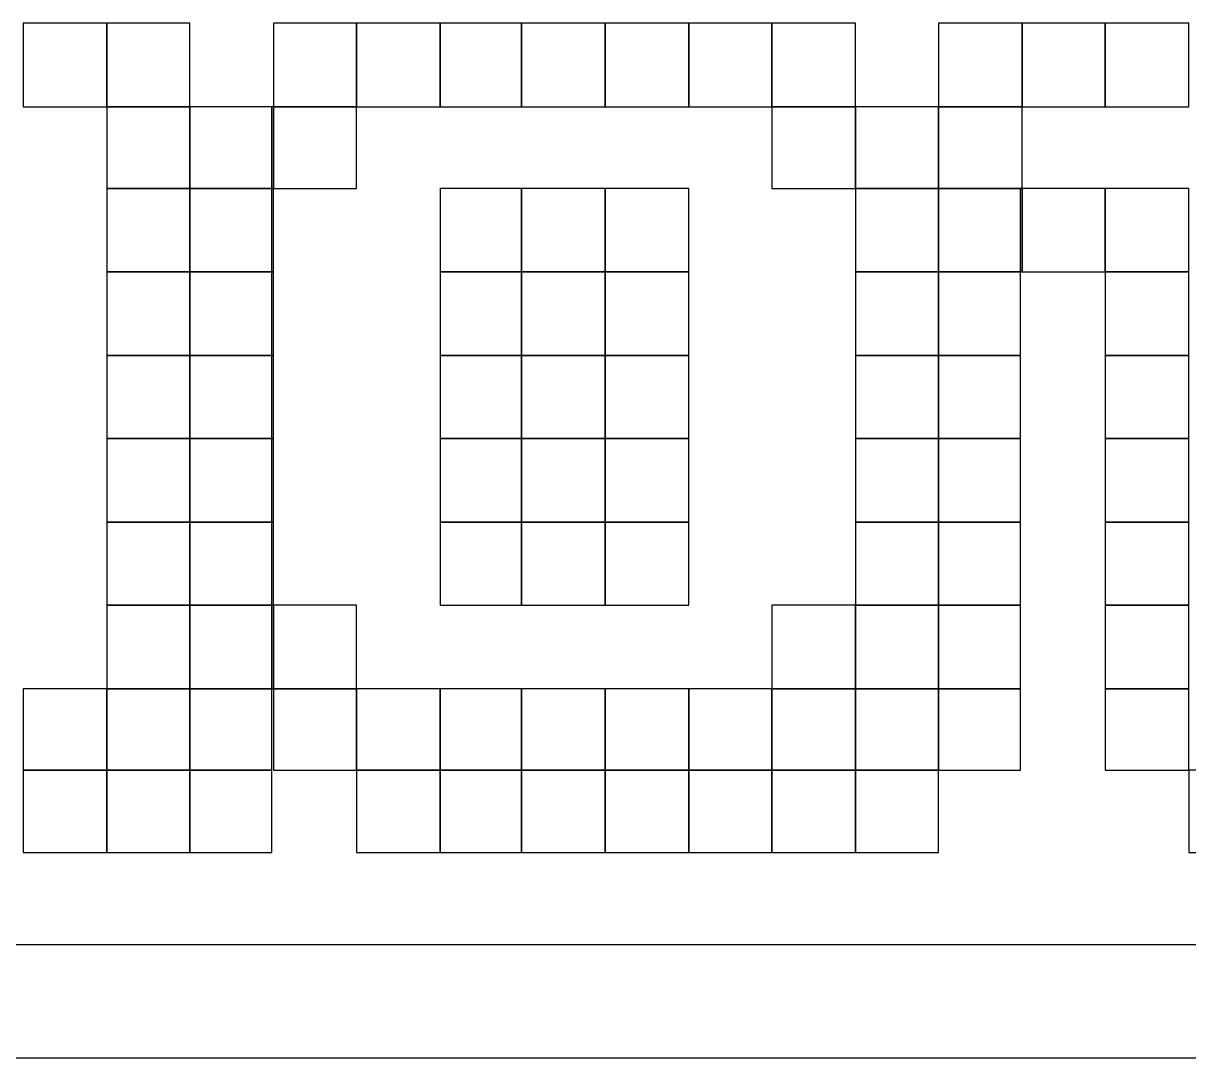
# Model space of a CAD drawing. Header units: millimetres. Extents: x -140 to 141, y -19 to 21.
# Drawn here: x -89.32 to -44.99, y -19.02 to 20.33 of the extents above; entities that cross this region are included whole.
import ezdxf

# ---------------------------------------------------------------- set-up
doc = ezdxf.new("R2010")
doc.units = ezdxf.units.MM
doc.header["$MEASUREMENT"] = 0
doc.layers.add('Layer 1', color=7, linetype='Continuous')

msp = doc.modelspace()

# ---------------------------------------------------------------- linework, layer by layer
at = {"layer": 'Layer 1', "color": 250}
for points in [[(-89.3223, 20.3292), (-89.3223, 20.3292), (-86.1445, 20.3292), (-86.1445, 20.3292), (-86.1445, 20.3292), (-86.1445, 20.3292), (-86.1445, 17.151), (-86.1445, 17.151), (-86.1445, 17.151), (-86.1445, 17.151), (-89.3223, 17.151), (-89.3223, 17.151), (-89.3223, 17.151), (-89.3223, 17.151), (-89.3223, 20.3292), (-89.3223, 20.3292)], [(-86.1441, 20.3292), (-86.1441, 20.3292), (-82.9818, 20.3292), (-82.9818, 20.3292), (-82.9818, 20.3292), (-82.9818, 20.3292), (-82.9818, 17.151), (-82.9818, 17.151), (-82.9818, 17.151), (-82.9818, 17.151), (-86.1441, 17.151), (-86.1441, 17.151), (-86.1441, 17.151), (-86.1441, 17.151), (-86.1441, 20.3292), (-86.1441, 20.3292)], [(-79.804, 20.3292), (-79.804, 20.3292), (-76.6417, 20.3292), (-76.6417, 20.3292), (-76.6417, 20.3292), (-76.6417, 20.3292), (-76.6417, 17.151), (-76.6417, 17.151), (-76.6417, 17.151), (-76.6417, 17.151), (-79.804, 17.151), (-79.804, 17.151), (-79.804, 17.151), (-79.804, 17.151), (-79.804, 20.3292), (-79.804, 20.3292)], [(-76.6417, 20.3292), (-76.6417, 20.3292), (-73.4639, 20.3292), (-73.4639, 20.3292), (-73.4639, 20.3292), (-73.4639, 20.3292), (-73.4639, 17.151), (-73.4639, 17.151), (-73.4639, 17.151), (-73.4639, 17.151), (-76.6417, 17.151), (-76.6417, 17.151), (-76.6417, 17.151), (-76.6417, 17.151), (-76.6417, 20.3292), (-76.6417, 20.3292)], [(-73.4639, 20.3292), (-73.4639, 20.3292), (-70.3647, 20.3292), (-70.3647, 20.3292), (-70.3647, 20.3292), (-70.3647, 20.3292), (-70.3647, 17.151), (-70.3647, 17.151), (-70.3647, 17.151), (-70.3647, 17.151), (-73.4639, 17.151), (-73.4639, 17.151), (-73.4639, 17.151), (-73.4639, 17.151), (-73.4639, 20.3292), (-73.4639, 20.3292)], [(-70.3647, 20.3292), (-70.3647, 20.3292), (-67.1866, 20.3292), (-67.1866, 20.3292), (-67.1866, 20.3292), (-67.1866, 20.3292), (-67.1866, 17.151), (-67.1866, 17.151), (-67.1866, 17.151), (-67.1866, 17.151), (-70.3647, 17.151), (-70.3647, 17.151), (-70.3647, 17.151), (-70.3647, 17.151), (-70.3647, 20.3292), (-70.3647, 20.3292)], [(-67.1866, 20.3292), (-67.1866, 20.3292), (-64.0084, 20.3292), (-64.0084, 20.3292), (-64.0084, 20.3292), (-64.0084, 20.3292), (-64.0084, 17.151), (-64.0084, 17.151), (-64.0084, 17.151), (-64.0084, 17.151), (-67.1866, 17.151), (-67.1866, 17.151), (-67.1866, 17.151), (-67.1866, 17.151), (-67.1866, 20.3292), (-67.1866, 20.3292)], [(-64.0084, 20.3292), (-64.0084, 20.3292), (-60.8461, 20.3292), (-60.8461, 20.3292), (-60.8461, 20.3292), (-60.8461, 20.3292), (-60.8461, 17.151), (-60.8461, 17.151), (-60.8461, 17.151), (-60.8461, 17.151), (-64.0084, 17.151), (-64.0084, 17.151), (-64.0084, 17.151), (-64.0084, 17.151), (-64.0084, 20.3292), (-64.0084, 20.3292)], [(-60.8464, 20.3292), (-60.8464, 20.3292), (-57.6686, 20.3292), (-57.6686, 20.3292), (-57.6686, 20.3292), (-57.6686, 20.3292), (-57.6686, 17.151), (-57.6686, 17.151), (-57.6686, 17.151), (-57.6686, 17.151), (-60.8464, 17.151), (-60.8464, 17.151), (-60.8464, 17.151), (-60.8464, 17.151), (-60.8464, 20.3292), (-60.8464, 20.3292)], [(-54.506, 20.3292), (-54.506, 20.3292), (-51.3278, 20.3292), (-51.3278, 20.3292), (-51.3278, 20.3292), (-51.3278, 20.3292), (-51.3278, 17.151), (-51.3278, 17.151), (-51.3278, 17.151), (-51.3278, 17.151), (-54.506, 17.151), (-54.506, 17.151), (-54.506, 17.151), (-54.506, 17.151), (-54.506, 20.3292), (-54.506, 20.3292)], [(-51.3281, 20.3292), (-51.3281, 20.3292), (-48.1658, 20.3292), (-48.1658, 20.3292), (-48.1658, 20.3292), (-48.1658, 20.3292), (-48.1658, 17.151), (-48.1658, 17.151), (-48.1658, 17.151), (-48.1658, 17.151), (-51.3281, 17.151), (-51.3281, 17.151), (-51.3281, 17.151), (-51.3281, 17.151), (-51.3281, 20.3292), (-51.3281, 20.3292)], [(-48.1658, 20.3292), (-48.1658, 20.3292), (-44.988, 20.3292), (-44.988, 20.3292), (-44.988, 20.3292), (-44.988, 20.3292), (-44.988, 17.151), (-44.988, 17.151), (-44.988, 17.151), (-44.988, 17.151), (-48.1658, 17.151), (-48.1658, 17.151), (-48.1658, 17.151), (-48.1658, 17.151), (-48.1658, 20.3292), (-48.1658, 20.3292)], [(-86.1441, 17.1513), (-86.1441, 17.1513), (-82.9818, 17.1513), (-82.9818, 17.1513), (-82.9818, 17.1513), (-82.9818, 17.1513), (-82.9818, 14.0522), (-82.9818, 14.0522), (-82.9818, 14.0522), (-82.9818, 14.0522), (-86.1441, 14.0522), (-86.1441, 14.0522), (-86.1441, 14.0522), (-86.1441, 14.0522), (-86.1441, 17.1513), (-86.1441, 17.1513)], [(-82.9822, 17.1513), (-82.9822, 17.1513), (-79.8671, 17.1513), (-79.8671, 17.1513), (-79.8671, 17.1513), (-79.8671, 17.1513), (-79.8671, 14.0522), (-79.8671, 14.0522), (-79.8671, 14.0522), (-79.8671, 14.0522), (-82.9822, 14.0522), (-82.9822, 14.0522), (-82.9822, 14.0522), (-82.9822, 14.0522), (-82.9822, 17.1513), (-82.9822, 17.1513)], [(-82.9822, 17.1513), (-82.9822, 17.1513), (-79.804, 17.1513), (-79.804, 17.1513), (-79.804, 17.1513), (-79.804, 17.1513), (-79.804, 14.0522), (-79.804, 14.0522), (-79.804, 14.0522), (-79.804, 14.0522), (-82.9822, 14.0522), (-82.9822, 14.0522), (-82.9822, 14.0522), (-82.9822, 14.0522), (-82.9822, 17.1513), (-82.9822, 17.1513)], [(-79.804, 17.1513), (-79.804, 17.1513), (-76.6417, 17.1513), (-76.6417, 17.1513), (-76.6417, 17.1513), (-76.6417, 17.1513), (-76.6417, 14.0522), (-76.6417, 14.0522), (-76.6417, 14.0522), (-76.6417, 14.0522), (-79.804, 14.0522), (-79.804, 14.0522), (-79.804, 14.0522), (-79.804, 14.0522), (-79.804, 17.1513), (-79.804, 17.1513)], [(-60.8464, 17.1513), (-60.8464, 17.1513), (-57.6686, 17.1513), (-57.6686, 17.1513), (-57.6686, 17.1513), (-57.6686, 17.1513), (-57.6686, 14.0522), (-57.6686, 14.0522), (-57.6686, 14.0522), (-57.6686, 14.0522), (-60.8464, 14.0522), (-60.8464, 14.0522), (-60.8464, 14.0522), (-60.8464, 14.0522), (-60.8464, 17.1513), (-60.8464, 17.1513)], [(-57.6683, 17.1513), (-57.6683, 17.1513), (-54.506, 17.1513), (-54.506, 17.1513), (-54.506, 17.1513), (-54.506, 17.1513), (-54.506, 14.0522), (-54.506, 14.0522), (-54.506, 14.0522), (-54.506, 14.0522), (-57.6683, 14.0522), (-57.6683, 14.0522), (-57.6683, 14.0522), (-57.6683, 14.0522), (-57.6683, 17.1513), (-57.6683, 17.1513)], [(-54.506, 17.1513), (-54.506, 17.1513), (-51.3278, 17.1513), (-51.3278, 17.1513), (-51.3278, 17.1513), (-51.3278, 17.1513), (-51.3278, 14.0522), (-51.3278, 14.0522), (-51.3278, 14.0522), (-51.3278, 14.0522), (-54.506, 14.0522), (-54.506, 14.0522), (-54.506, 14.0522), (-54.506, 14.0522), (-54.506, 17.1513), (-54.506, 17.1513)], [(-86.1441, 14.0522), (-86.1441, 14.0522), (-82.9818, 14.0522), (-82.9818, 14.0522), (-82.9818, 14.0522), (-82.9818, 14.0522), (-82.9818, 10.874), (-82.9818, 10.874), (-82.9818, 10.874), (-82.9818, 10.874), (-86.1441, 10.874), (-86.1441, 10.874), (-86.1441, 10.874), (-86.1441, 10.874), (-86.1441, 14.0522), (-86.1441, 14.0522)], [(-82.9822, 14.0522), (-82.9822, 14.0522), (-79.8671, 14.0522), (-79.8671, 14.0522), (-79.8671, 14.0522), (-79.8671, 14.0522), (-79.8671, 10.874), (-79.8671, 10.874), (-79.8671, 10.874), (-79.8671, 10.874), (-82.9822, 10.874), (-82.9822, 10.874), (-82.9822, 10.874), (-82.9822, 10.874), (-82.9822, 14.0522), (-82.9822, 14.0522)], [(-82.9822, 14.0522), (-82.9822, 14.0522), (-79.804, 14.0522), (-79.804, 14.0522), (-79.804, 14.0522), (-79.804, 14.0522), (-79.804, 10.874), (-79.804, 10.874), (-79.804, 10.874), (-79.804, 10.874), (-82.9822, 10.874), (-82.9822, 10.874), (-82.9822, 10.874), (-82.9822, 10.874), (-82.9822, 14.0522), (-82.9822, 14.0522)], [(-73.4639, 14.0522), (-73.4639, 14.0522), (-70.3647, 14.0522), (-70.3647, 14.0522), (-70.3647, 14.0522), (-70.3647, 14.0522), (-70.3647, 10.874), (-70.3647, 10.874), (-70.3647, 10.874), (-70.3647, 10.874), (-73.4639, 10.874), (-73.4639, 10.874), (-73.4639, 10.874), (-73.4639, 10.874), (-73.4639, 14.0522), (-73.4639, 14.0522)], [(-70.3647, 14.0522), (-70.3647, 14.0522), (-67.1866, 14.0522), (-67.1866, 14.0522), (-67.1866, 14.0522), (-67.1866, 14.0522), (-67.1866, 10.874), (-67.1866, 10.874), (-67.1866, 10.874), (-67.1866, 10.874), (-70.3647, 10.874), (-70.3647, 10.874), (-70.3647, 10.874), (-70.3647, 10.874), (-70.3647, 14.0522), (-70.3647, 14.0522)], [(-67.1866, 14.0522), (-67.1866, 14.0522), (-64.0084, 14.0522), (-64.0084, 14.0522), (-64.0084, 14.0522), (-64.0084, 14.0522), (-64.0084, 10.874), (-64.0084, 10.874), (-64.0084, 10.874), (-64.0084, 10.874), (-67.1866, 10.874), (-67.1866, 10.874), (-67.1866, 10.874), (-67.1866, 10.874), (-67.1866, 14.0522), (-67.1866, 14.0522)], [(-57.6683, 14.0522), (-57.6683, 14.0522), (-54.506, 14.0522), (-54.506, 14.0522), (-54.506, 14.0522), (-54.506, 14.0522), (-54.506, 10.874), (-54.506, 10.874), (-54.506, 10.874), (-54.506, 10.874), (-57.6683, 10.874), (-57.6683, 10.874), (-57.6683, 10.874), (-57.6683, 10.874), (-57.6683, 14.0522), (-57.6683, 14.0522)], [(-54.506, 14.0522), (-54.506, 14.0522), (-51.3909, 14.0522), (-51.3909, 14.0522), (-51.3909, 14.0522), (-51.3909, 14.0522), (-51.3909, 10.874), (-51.3909, 10.874), (-51.3909, 10.874), (-51.3909, 10.874), (-54.506, 10.874), (-54.506, 10.874), (-54.506, 10.874), (-54.506, 10.874), (-54.506, 14.0522), (-54.506, 14.0522)], [(-54.506, 14.0522), (-54.506, 14.0522), (-51.3278, 14.0522), (-51.3278, 14.0522), (-51.3278, 14.0522), (-51.3278, 14.0522), (-51.3278, 10.874), (-51.3278, 10.874), (-51.3278, 10.874), (-51.3278, 10.874), (-54.506, 10.874), (-54.506, 10.874), (-54.506, 10.874), (-54.506, 10.874), (-54.506, 14.0522), (-54.506, 14.0522)], [(-51.3281, 14.0522), (-51.3281, 14.0522), (-48.1658, 14.0522), (-48.1658, 14.0522), (-48.1658, 14.0522), (-48.1658, 14.0522), (-48.1658, 10.874), (-48.1658, 10.874), (-48.1658, 10.874), (-48.1658, 10.874), (-51.3281, 10.874), (-51.3281, 10.874), (-51.3281, 10.874), (-51.3281, 10.874), (-51.3281, 14.0522), (-51.3281, 14.0522)], [(-48.1658, 14.0522), (-48.1658, 14.0522), (-44.988, 14.0522), (-44.988, 14.0522), (-44.988, 14.0522), (-44.988, 14.0522), (-44.988, 10.874), (-44.988, 10.874), (-44.988, 10.874), (-44.988, 10.874), (-48.1658, 10.874), (-48.1658, 10.874), (-48.1658, 10.874), (-48.1658, 10.874), (-48.1658, 14.0522), (-48.1658, 14.0522)], [(-86.1441, 10.874), (-86.1441, 10.874), (-82.9818, 10.874), (-82.9818, 10.874), (-82.9818, 10.874), (-82.9818, 10.874), (-82.9818, 7.6962), (-82.9818, 7.6962), (-82.9818, 7.6962), (-82.9818, 7.6962), (-86.1441, 7.6962), (-86.1441, 7.6962), (-86.1441, 7.6962), (-86.1441, 7.6962), (-86.1441, 10.874), (-86.1441, 10.874)], [(-82.9822, 10.874), (-82.9822, 10.874), (-79.8671, 10.874), (-79.8671, 10.874), (-79.8671, 10.874), (-79.8671, 10.874), (-79.8671, 7.6962), (-79.8671, 7.6962), (-79.8671, 7.6962), (-79.8671, 7.6962), (-82.9822, 7.6962), (-82.9822, 7.6962), (-82.9822, 7.6962), (-82.9822, 7.6962), (-82.9822, 10.874), (-82.9822, 10.874)], [(-82.9822, 10.874), (-82.9822, 10.874), (-79.804, 10.874), (-79.804, 10.874), (-79.804, 10.874), (-79.804, 10.874), (-79.804, 7.6962), (-79.804, 7.6962), (-79.804, 7.6962), (-79.804, 7.6962), (-82.9822, 7.6962), (-82.9822, 7.6962), (-82.9822, 7.6962), (-82.9822, 7.6962), (-82.9822, 10.874), (-82.9822, 10.874)], [(-73.4639, 10.874), (-73.4639, 10.874), (-70.3647, 10.874), (-70.3647, 10.874), (-70.3647, 10.874), (-70.3647, 10.874), (-70.3647, 7.6962), (-70.3647, 7.6962), (-70.3647, 7.6962), (-70.3647, 7.6962), (-73.4639, 7.6962), (-73.4639, 7.6962), (-73.4639, 7.6962), (-73.4639, 7.6962), (-73.4639, 10.874), (-73.4639, 10.874)], [(-70.3647, 10.874), (-70.3647, 10.874), (-67.1866, 10.874), (-67.1866, 10.874), (-67.1866, 10.874), (-67.1866, 10.874), (-67.1866, 7.6962), (-67.1866, 7.6962), (-67.1866, 7.6962), (-67.1866, 7.6962), (-70.3647, 7.6962), (-70.3647, 7.6962), (-70.3647, 7.6962), (-70.3647, 7.6962), (-70.3647, 10.874), (-70.3647, 10.874)], [(-67.1866, 10.874), (-67.1866, 10.874), (-64.0084, 10.874), (-64.0084, 10.874), (-64.0084, 10.874), (-64.0084, 10.874), (-64.0084, 7.6962), (-64.0084, 7.6962), (-64.0084, 7.6962), (-64.0084, 7.6962), (-67.1866, 7.6962), (-67.1866, 7.6962), (-67.1866, 7.6962), (-67.1866, 7.6962), (-67.1866, 10.874), (-67.1866, 10.874)], [(-57.6683, 10.874), (-57.6683, 10.874), (-54.506, 10.874), (-54.506, 10.874), (-54.506, 10.874), (-54.506, 10.874), (-54.506, 7.6962), (-54.506, 7.6962), (-54.506, 7.6962), (-54.506, 7.6962), (-57.6683, 7.6962), (-57.6683, 7.6962), (-57.6683, 7.6962), (-57.6683, 7.6962), (-57.6683, 10.874), (-57.6683, 10.874)], [(-54.506, 10.874), (-54.506, 10.874), (-51.3909, 10.874), (-51.3909, 10.874), (-51.3909, 10.874), (-51.3909, 10.874), (-51.3909, 7.6962), (-51.3909, 7.6962), (-51.3909, 7.6962), (-51.3909, 7.6962), (-54.506, 7.6962), (-54.506, 7.6962), (-54.506, 7.6962), (-54.506, 7.6962), (-54.506, 10.874), (-54.506, 10.874)], [(-48.1658, 10.874), (-48.1658, 10.874), (-44.988, 10.874), (-44.988, 10.874), (-44.988, 10.874), (-44.988, 10.874), (-44.988, 7.6962), (-44.988, 7.6962), (-44.988, 7.6962), (-44.988, 7.6962), (-48.1658, 7.6962), (-48.1658, 7.6962), (-48.1658, 7.6962), (-48.1658, 7.6962), (-48.1658, 10.874), (-48.1658, 10.874)], [(-86.1441, 7.6962), (-86.1441, 7.6962), (-82.9818, 7.6962), (-82.9818, 7.6962), (-82.9818, 7.6962), (-82.9818, 7.6962), (-82.9818, 4.5339), (-82.9818, 4.5339), (-82.9818, 4.5339), (-82.9818, 4.5339), (-86.1441, 4.5339), (-86.1441, 4.5339), (-86.1441, 4.5339), (-86.1441, 4.5339), (-86.1441, 7.6962), (-86.1441, 7.6962)], [(-82.9822, 7.6962), (-82.9822, 7.6962), (-79.8671, 7.6962), (-79.8671, 7.6962), (-79.8671, 7.6962), (-79.8671, 7.6962), (-79.8671, 4.5339), (-79.8671, 4.5339), (-79.8671, 4.5339), (-79.8671, 4.5339), (-82.9822, 4.5339), (-82.9822, 4.5339), (-82.9822, 4.5339), (-82.9822, 4.5339), (-82.9822, 7.6962), (-82.9822, 7.6962)], [(-82.9822, 7.6962), (-82.9822, 7.6962), (-79.804, 7.6962), (-79.804, 7.6962), (-79.804, 7.6962), (-79.804, 7.6962), (-79.804, 4.5339), (-79.804, 4.5339), (-79.804, 4.5339), (-79.804, 4.5339), (-82.9822, 4.5339), (-82.9822, 4.5339), (-82.9822, 4.5339), (-82.9822, 4.5339), (-82.9822, 7.6962), (-82.9822, 7.6962)], [(-73.4639, 7.6962), (-73.4639, 7.6962), (-70.3647, 7.6962), (-70.3647, 7.6962), (-70.3647, 7.6962), (-70.3647, 7.6962), (-70.3647, 4.5339), (-70.3647, 4.5339), (-70.3647, 4.5339), (-70.3647, 4.5339), (-73.4639, 4.5339), (-73.4639, 4.5339), (-73.4639, 4.5339), (-73.4639, 4.5339), (-73.4639, 7.6962), (-73.4639, 7.6962)], [(-70.3647, 7.6962), (-70.3647, 7.6962), (-67.1866, 7.6962), (-67.1866, 7.6962), (-67.1866, 7.6962), (-67.1866, 7.6962), (-67.1866, 4.5339), (-67.1866, 4.5339), (-67.1866, 4.5339), (-67.1866, 4.5339), (-70.3647, 4.5339), (-70.3647, 4.5339), (-70.3647, 4.5339), (-70.3647, 4.5339), (-70.3647, 7.6962), (-70.3647, 7.6962)], [(-67.1866, 7.6962), (-67.1866, 7.6962), (-64.0084, 7.6962), (-64.0084, 7.6962), (-64.0084, 7.6962), (-64.0084, 7.6962), (-64.0084, 4.5339), (-64.0084, 4.5339), (-64.0084, 4.5339), (-64.0084, 4.5339), (-67.1866, 4.5339), (-67.1866, 4.5339), (-67.1866, 4.5339), (-67.1866, 4.5339), (-67.1866, 7.6962), (-67.1866, 7.6962)], [(-57.6683, 7.6962), (-57.6683, 7.6962), (-54.506, 7.6962), (-54.506, 7.6962), (-54.506, 7.6962), (-54.506, 7.6962), (-54.506, 4.5339), (-54.506, 4.5339), (-54.506, 4.5339), (-54.506, 4.5339), (-57.6683, 4.5339), (-57.6683, 4.5339), (-57.6683, 4.5339), (-57.6683, 4.5339), (-57.6683, 7.6962), (-57.6683, 7.6962)], [(-54.506, 7.6962), (-54.506, 7.6962), (-51.3909, 7.6962), (-51.3909, 7.6962), (-51.3909, 7.6962), (-51.3909, 7.6962), (-51.3909, 4.5339), (-51.3909, 4.5339), (-51.3909, 4.5339), (-51.3909, 4.5339), (-54.506, 4.5339), (-54.506, 4.5339), (-54.506, 4.5339), (-54.506, 4.5339), (-54.506, 7.6962), (-54.506, 7.6962)], [(-48.1658, 7.6962), (-48.1658, 7.6962), (-44.988, 7.6962), (-44.988, 7.6962), (-44.988, 7.6962), (-44.988, 7.6962), (-44.988, 4.5339), (-44.988, 4.5339), (-44.988, 4.5339), (-44.988, 4.5339), (-48.1658, 4.5339), (-48.1658, 4.5339), (-48.1658, 4.5339), (-48.1658, 4.5339), (-48.1658, 7.6962), (-48.1658, 7.6962)], [(-86.1441, 4.5339), (-86.1441, 4.5339), (-82.9818, 4.5339), (-82.9818, 4.5339), (-82.9818, 4.5339), (-82.9818, 4.5339), (-82.9818, 1.3557), (-82.9818, 1.3557), (-82.9818, 1.3557), (-82.9818, 1.3557), (-86.1441, 1.3557), (-86.1441, 1.3557), (-86.1441, 1.3557), (-86.1441, 1.3557), (-86.1441, 4.5339), (-86.1441, 4.5339)], [(-82.9822, 4.5339), (-82.9822, 4.5339), (-79.8671, 4.5339), (-79.8671, 4.5339), (-79.8671, 4.5339), (-79.8671, 4.5339), (-79.8671, 1.3557), (-79.8671, 1.3557), (-79.8671, 1.3557), (-79.8671, 1.3557), (-82.9822, 1.3557), (-82.9822, 1.3557), (-82.9822, 1.3557), (-82.9822, 1.3557), (-82.9822, 4.5339), (-82.9822, 4.5339)], [(-82.9822, 4.5339), (-82.9822, 4.5339), (-79.804, 4.5339), (-79.804, 4.5339), (-79.804, 4.5339), (-79.804, 4.5339), (-79.804, 1.3557), (-79.804, 1.3557), (-79.804, 1.3557), (-79.804, 1.3557), (-82.9822, 1.3557), (-82.9822, 1.3557), (-82.9822, 1.3557), (-82.9822, 1.3557), (-82.9822, 4.5339), (-82.9822, 4.5339)], [(-73.4639, 4.5339), (-73.4639, 4.5339), (-70.3647, 4.5339), (-70.3647, 4.5339), (-70.3647, 4.5339), (-70.3647, 4.5339), (-70.3647, 1.3557), (-70.3647, 1.3557), (-70.3647, 1.3557), (-70.3647, 1.3557), (-73.4639, 1.3557), (-73.4639, 1.3557), (-73.4639, 1.3557), (-73.4639, 1.3557), (-73.4639, 4.5339), (-73.4639, 4.5339)], [(-70.3647, 4.5339), (-70.3647, 4.5339), (-67.1866, 4.5339), (-67.1866, 4.5339), (-67.1866, 4.5339), (-67.1866, 4.5339), (-67.1866, 1.3557), (-67.1866, 1.3557), (-67.1866, 1.3557), (-67.1866, 1.3557), (-70.3647, 1.3557), (-70.3647, 1.3557), (-70.3647, 1.3557), (-70.3647, 1.3557), (-70.3647, 4.5339), (-70.3647, 4.5339)], [(-67.1866, 4.5339), (-67.1866, 4.5339), (-64.0084, 4.5339), (-64.0084, 4.5339), (-64.0084, 4.5339), (-64.0084, 4.5339), (-64.0084, 1.3557), (-64.0084, 1.3557), (-64.0084, 1.3557), (-64.0084, 1.3557), (-67.1866, 1.3557), (-67.1866, 1.3557), (-67.1866, 1.3557), (-67.1866, 1.3557), (-67.1866, 4.5339), (-67.1866, 4.5339)], [(-57.6683, 4.5339), (-57.6683, 4.5339), (-54.506, 4.5339), (-54.506, 4.5339), (-54.506, 4.5339), (-54.506, 4.5339), (-54.506, 1.3557), (-54.506, 1.3557), (-54.506, 1.3557), (-54.506, 1.3557), (-57.6683, 1.3557), (-57.6683, 1.3557), (-57.6683, 1.3557), (-57.6683, 1.3557), (-57.6683, 4.5339), (-57.6683, 4.5339)], [(-54.506, 4.5339), (-54.506, 4.5339), (-51.3909, 4.5339), (-51.3909, 4.5339), (-51.3909, 4.5339), (-51.3909, 4.5339), (-51.3909, 1.3557), (-51.3909, 1.3557), (-51.3909, 1.3557), (-51.3909, 1.3557), (-54.506, 1.3557), (-54.506, 1.3557), (-54.506, 1.3557), (-54.506, 1.3557), (-54.506, 4.5339), (-54.506, 4.5339)], [(-48.1658, 4.5339), (-48.1658, 4.5339), (-44.988, 4.5339), (-44.988, 4.5339), (-44.988, 4.5339), (-44.988, 4.5339), (-44.988, 1.3557), (-44.988, 1.3557), (-44.988, 1.3557), (-44.988, 1.3557), (-48.1658, 1.3557), (-48.1658, 1.3557), (-48.1658, 1.3557), (-48.1658, 1.3557), (-48.1658, 4.5339), (-48.1658, 4.5339)], [(-86.1441, 1.3557), (-86.1441, 1.3557), (-82.9818, 1.3557), (-82.9818, 1.3557), (-82.9818, 1.3557), (-82.9818, 1.3557), (-82.9818, -1.8066), (-82.9818, -1.8066), (-82.9818, -1.8066), (-82.9818, -1.8066), (-86.1441, -1.8066), (-86.1441, -1.8066), (-86.1441, -1.8066), (-86.1441, -1.8066), (-86.1441, 1.3557), (-86.1441, 1.3557)], [(-82.9822, 1.3557), (-82.9822, 1.3557), (-79.8671, 1.3557), (-79.8671, 1.3557), (-79.8671, 1.3557), (-79.8671, 1.3557), (-79.8671, -1.8066), (-79.8671, -1.8066), (-79.8671, -1.8066), (-79.8671, -1.8066), (-82.9822, -1.8066), (-82.9822, -1.8066), (-82.9822, -1.8066), (-82.9822, -1.8066), (-82.9822, 1.3557), (-82.9822, 1.3557)], [(-82.9822, 1.3557), (-82.9822, 1.3557), (-79.804, 1.3557), (-79.804, 1.3557), (-79.804, 1.3557), (-79.804, 1.3557), (-79.804, -1.8066), (-79.804, -1.8066), (-79.804, -1.8066), (-79.804, -1.8066), (-82.9822, -1.8066), (-82.9822, -1.8066), (-82.9822, -1.8066), (-82.9822, -1.8066), (-82.9822, 1.3557), (-82.9822, 1.3557)], [(-73.4639, 1.3557), (-73.4639, 1.3557), (-70.3647, 1.3557), (-70.3647, 1.3557), (-70.3647, 1.3557), (-70.3647, 1.3557), (-70.3647, -1.8066), (-70.3647, -1.8066), (-70.3647, -1.8066), (-70.3647, -1.8066), (-73.4639, -1.8066), (-73.4639, -1.8066), (-73.4639, -1.8066), (-73.4639, -1.8066), (-73.4639, 1.3557), (-73.4639, 1.3557)], [(-70.3647, 1.3557), (-70.3647, 1.3557), (-67.1866, 1.3557), (-67.1866, 1.3557), (-67.1866, 1.3557), (-67.1866, 1.3557), (-67.1866, -1.8066), (-67.1866, -1.8066), (-67.1866, -1.8066), (-67.1866, -1.8066), (-70.3647, -1.8066), (-70.3647, -1.8066), (-70.3647, -1.8066), (-70.3647, -1.8066), (-70.3647, 1.3557), (-70.3647, 1.3557)], [(-67.1866, 1.3557), (-67.1866, 1.3557), (-64.0084, 1.3557), (-64.0084, 1.3557), (-64.0084, 1.3557), (-64.0084, 1.3557), (-64.0084, -1.8066), (-64.0084, -1.8066), (-64.0084, -1.8066), (-64.0084, -1.8066), (-67.1866, -1.8066), (-67.1866, -1.8066), (-67.1866, -1.8066), (-67.1866, -1.8066), (-67.1866, 1.3557), (-67.1866, 1.3557)], [(-57.6683, 1.3557), (-57.6683, 1.3557), (-54.506, 1.3557), (-54.506, 1.3557), (-54.506, 1.3557), (-54.506, 1.3557), (-54.506, -1.8066), (-54.506, -1.8066), (-54.506, -1.8066), (-54.506, -1.8066), (-57.6683, -1.8066), (-57.6683, -1.8066), (-57.6683, -1.8066), (-57.6683, -1.8066), (-57.6683, 1.3557), (-57.6683, 1.3557)], [(-54.506, 1.3557), (-54.506, 1.3557), (-51.3909, 1.3557), (-51.3909, 1.3557), (-51.3909, 1.3557), (-51.3909, 1.3557), (-51.3909, -1.8066), (-51.3909, -1.8066), (-51.3909, -1.8066), (-51.3909, -1.8066), (-54.506, -1.8066), (-54.506, -1.8066), (-54.506, -1.8066), (-54.506, -1.8066), (-54.506, 1.3557), (-54.506, 1.3557)], [(-48.1658, 1.3557), (-48.1658, 1.3557), (-44.988, 1.3557), (-44.988, 1.3557), (-44.988, 1.3557), (-44.988, 1.3557), (-44.988, -1.8066), (-44.988, -1.8066), (-44.988, -1.8066), (-44.988, -1.8066), (-48.1658, -1.8066), (-48.1658, -1.8066), (-48.1658, -1.8066), (-48.1658, -1.8066), (-48.1658, 1.3557), (-48.1658, 1.3557)], [(-86.1441, -1.8066), (-86.1441, -1.8066), (-82.9818, -1.8066), (-82.9818, -1.8066), (-82.9818, -1.8066), (-82.9818, -1.8066), (-82.9818, -4.9848), (-82.9818, -4.9848), (-82.9818, -4.9848), (-82.9818, -4.9848), (-86.1441, -4.9848), (-86.1441, -4.9848), (-86.1441, -4.9848), (-86.1441, -4.9848), (-86.1441, -1.8066), (-86.1441, -1.8066)], [(-82.9822, -1.8066), (-82.9822, -1.8066), (-79.8671, -1.8066), (-79.8671, -1.8066), (-79.8671, -1.8066), (-79.8671, -1.8066), (-79.8671, -4.9848), (-79.8671, -4.9848), (-79.8671, -4.9848), (-79.8671, -4.9848), (-82.9822, -4.9848), (-82.9822, -4.9848), (-82.9822, -4.9848), (-82.9822, -4.9848), (-82.9822, -1.8066), (-82.9822, -1.8066)], [(-82.9822, -1.8066), (-82.9822, -1.8066), (-79.804, -1.8066), (-79.804, -1.8066), (-79.804, -1.8066), (-79.804, -1.8066), (-79.804, -4.9848), (-79.804, -4.9848), (-79.804, -4.9848), (-79.804, -4.9848), (-82.9822, -4.9848), (-82.9822, -4.9848), (-82.9822, -4.9848), (-82.9822, -4.9848), (-82.9822, -1.8066), (-82.9822, -1.8066)], [(-79.804, -1.8066), (-79.804, -1.8066), (-76.6417, -1.8066), (-76.6417, -1.8066), (-76.6417, -1.8066), (-76.6417, -1.8066), (-76.6417, -4.9848), (-76.6417, -4.9848), (-76.6417, -4.9848), (-76.6417, -4.9848), (-79.804, -4.9848), (-79.804, -4.9848), (-79.804, -4.9848), (-79.804, -4.9848), (-79.804, -1.8066), (-79.804, -1.8066)], [(-60.8464, -1.8066), (-60.8464, -1.8066), (-57.6686, -1.8066), (-57.6686, -1.8066), (-57.6686, -1.8066), (-57.6686, -1.8066), (-57.6686, -4.9848), (-57.6686, -4.9848), (-57.6686, -4.9848), (-57.6686, -4.9848), (-60.8464, -4.9848), (-60.8464, -4.9848), (-60.8464, -4.9848), (-60.8464, -4.9848), (-60.8464, -1.8066), (-60.8464, -1.8066)], [(-57.6683, -1.8066), (-57.6683, -1.8066), (-54.506, -1.8066), (-54.506, -1.8066), (-54.506, -1.8066), (-54.506, -1.8066), (-54.506, -4.9848), (-54.506, -4.9848), (-54.506, -4.9848), (-54.506, -4.9848), (-57.6683, -4.9848), (-57.6683, -4.9848), (-57.6683, -4.9848), (-57.6683, -4.9848), (-57.6683, -1.8066), (-57.6683, -1.8066)], [(-54.506, -1.8066), (-54.506, -1.8066), (-51.3909, -1.8066), (-51.3909, -1.8066), (-51.3909, -1.8066), (-51.3909, -1.8066), (-51.3909, -4.9848), (-51.3909, -4.9848), (-51.3909, -4.9848), (-51.3909, -4.9848), (-54.506, -4.9848), (-54.506, -4.9848), (-54.506, -4.9848), (-54.506, -4.9848), (-54.506, -1.8066), (-54.506, -1.8066)], [(-48.1658, -1.8066), (-48.1658, -1.8066), (-44.988, -1.8066), (-44.988, -1.8066), (-44.988, -1.8066), (-44.988, -1.8066), (-44.988, -4.9848), (-44.988, -4.9848), (-44.988, -4.9848), (-44.988, -4.9848), (-48.1658, -4.9848), (-48.1658, -4.9848), (-48.1658, -4.9848), (-48.1658, -4.9848), (-48.1658, -1.8066), (-48.1658, -1.8066)], [(-89.3223, -4.9844), (-89.3223, -4.9844), (-86.1445, -4.9844), (-86.1445, -4.9844), (-86.1445, -4.9844), (-86.1445, -4.9844), (-86.1445, -8.0832), (-86.1445, -8.0832), (-86.1445, -8.0832), (-86.1445, -8.0832), (-89.3223, -8.0832), (-89.3223, -8.0832), (-89.3223, -8.0832), (-89.3223, -8.0832), (-89.3223, -4.9844), (-89.3223, -4.9844)], [(-86.1441, -4.9844), (-86.1441, -4.9844), (-82.9818, -4.9844), (-82.9818, -4.9844), (-82.9818, -4.9844), (-82.9818, -4.9844), (-82.9818, -8.0832), (-82.9818, -8.0832), (-82.9818, -8.0832), (-82.9818, -8.0832), (-86.1441, -8.0832), (-86.1441, -8.0832), (-86.1441, -8.0832), (-86.1441, -8.0832), (-86.1441, -4.9844), (-86.1441, -4.9844)], [(-82.9822, -4.9844), (-82.9822, -4.9844), (-79.8671, -4.9844), (-79.8671, -4.9844), (-79.8671, -4.9844), (-79.8671, -4.9844), (-79.8671, -8.0832), (-79.8671, -8.0832), (-79.8671, -8.0832), (-79.8671, -8.0832), (-82.9822, -8.0832), (-82.9822, -8.0832), (-82.9822, -8.0832), (-82.9822, -8.0832), (-82.9822, -4.9844), (-82.9822, -4.9844)], [(-79.804, -4.9844), (-79.804, -4.9844), (-76.6417, -4.9844), (-76.6417, -4.9844), (-76.6417, -4.9844), (-76.6417, -4.9844), (-76.6417, -8.0832), (-76.6417, -8.0832), (-76.6417, -8.0832), (-76.6417, -8.0832), (-79.804, -8.0832), (-79.804, -8.0832), (-79.804, -8.0832), (-79.804, -8.0832), (-79.804, -4.9844), (-79.804, -4.9844)], [(-76.6417, -4.9844), (-76.6417, -4.9844), (-73.4639, -4.9844), (-73.4639, -4.9844), (-73.4639, -4.9844), (-73.4639, -4.9844), (-73.4639, -8.0832), (-73.4639, -8.0832), (-73.4639, -8.0832), (-73.4639, -8.0832), (-76.6417, -8.0832), (-76.6417, -8.0832), (-76.6417, -8.0832), (-76.6417, -8.0832), (-76.6417, -4.9844), (-76.6417, -4.9844)], [(-73.4639, -4.9844), (-73.4639, -4.9844), (-70.3647, -4.9844), (-70.3647, -4.9844), (-70.3647, -4.9844), (-70.3647, -4.9844), (-70.3647, -8.0832), (-70.3647, -8.0832), (-70.3647, -8.0832), (-70.3647, -8.0832), (-73.4639, -8.0832), (-73.4639, -8.0832), (-73.4639, -8.0832), (-73.4639, -8.0832), (-73.4639, -4.9844), (-73.4639, -4.9844)], [(-70.3647, -4.9844), (-70.3647, -4.9844), (-67.1866, -4.9844), (-67.1866, -4.9844), (-67.1866, -4.9844), (-67.1866, -4.9844), (-67.1866, -8.0832), (-67.1866, -8.0832), (-67.1866, -8.0832), (-67.1866, -8.0832), (-70.3647, -8.0832), (-70.3647, -8.0832), (-70.3647, -8.0832), (-70.3647, -8.0832), (-70.3647, -4.9844), (-70.3647, -4.9844)], [(-67.1866, -4.9844), (-67.1866, -4.9844), (-64.0084, -4.9844), (-64.0084, -4.9844), (-64.0084, -4.9844), (-64.0084, -4.9844), (-64.0084, -8.0832), (-64.0084, -8.0832), (-64.0084, -8.0832), (-64.0084, -8.0832), (-67.1866, -8.0832), (-67.1866, -8.0832), (-67.1866, -8.0832), (-67.1866, -8.0832), (-67.1866, -4.9844), (-67.1866, -4.9844)], [(-64.0084, -4.9844), (-64.0084, -4.9844), (-60.8461, -4.9844), (-60.8461, -4.9844), (-60.8461, -4.9844), (-60.8461, -4.9844), (-60.8461, -8.0832), (-60.8461, -8.0832), (-60.8461, -8.0832), (-60.8461, -8.0832), (-64.0084, -8.0832), (-64.0084, -8.0832), (-64.0084, -8.0832), (-64.0084, -8.0832), (-64.0084, -4.9844), (-64.0084, -4.9844)], [(-60.8464, -4.9844), (-60.8464, -4.9844), (-57.6686, -4.9844), (-57.6686, -4.9844), (-57.6686, -4.9844), (-57.6686, -4.9844), (-57.6686, -8.0832), (-57.6686, -8.0832), (-57.6686, -8.0832), (-57.6686, -8.0832), (-60.8464, -8.0832), (-60.8464, -8.0832), (-60.8464, -8.0832), (-60.8464, -8.0832), (-60.8464, -4.9844), (-60.8464, -4.9844)], [(-57.6683, -4.9844), (-57.6683, -4.9844), (-54.506, -4.9844), (-54.506, -4.9844), (-54.506, -4.9844), (-54.506, -4.9844), (-54.506, -8.0832), (-54.506, -8.0832), (-54.506, -8.0832), (-54.506, -8.0832), (-57.6683, -8.0832), (-57.6683, -8.0832), (-57.6683, -8.0832), (-57.6683, -8.0832), (-57.6683, -4.9844), (-57.6683, -4.9844)], [(-54.506, -4.9844), (-54.506, -4.9844), (-51.3909, -4.9844), (-51.3909, -4.9844), (-51.3909, -4.9844), (-51.3909, -4.9844), (-51.3909, -8.0832), (-51.3909, -8.0832), (-51.3909, -8.0832), (-51.3909, -8.0832), (-54.506, -8.0832), (-54.506, -8.0832), (-54.506, -8.0832), (-54.506, -8.0832), (-54.506, -4.9844), (-54.506, -4.9844)], [(-48.1658, -4.9844), (-48.1658, -4.9844), (-44.988, -4.9844), (-44.988, -4.9844), (-44.988, -4.9844), (-44.988, -4.9844), (-44.988, -8.0832), (-44.988, -8.0832), (-44.988, -8.0832), (-44.988, -8.0832), (-48.1658, -8.0832), (-48.1658, -8.0832), (-48.1658, -8.0832), (-48.1658, -8.0832), (-48.1658, -4.9844), (-48.1658, -4.9844)], [(-86.1441, -11.2141), (-86.1441, -11.2141), (-89.3219, -11.2141), (-89.3219, -11.2141), (-89.3219, -11.2141), (-89.3219, -11.2141), (-89.3219, -8.0832), (-89.3219, -8.0832), (-89.3219, -8.0832), (-89.3219, -8.0832), (-86.1441, -8.0832), (-86.1441, -8.0832), (-86.1441, -8.0832), (-86.1441, -8.0832), (-86.1441, -11.2141), (-86.1441, -11.2141)], [(-82.9822, -11.2141), (-82.9822, -11.2141), (-86.1445, -11.2141), (-86.1445, -11.2141), (-86.1445, -11.2141), (-86.1445, -11.2141), (-86.1445, -8.0832), (-86.1445, -8.0832), (-86.1445, -8.0832), (-86.1445, -8.0832), (-82.9822, -8.0832), (-82.9822, -8.0832), (-82.9822, -8.0832), (-82.9822, -8.0832), (-82.9822, -11.2141), (-82.9822, -11.2141)], [(-79.8671, -11.2141), (-79.8671, -11.2141), (-82.9822, -11.2141), (-82.9822, -11.2141), (-82.9822, -11.2141), (-82.9822, -11.2141), (-82.9822, -8.0832), (-82.9822, -8.0832), (-82.9822, -8.0832), (-82.9822, -8.0832), (-79.8671, -8.0832), (-79.8671, -8.0832), (-79.8671, -8.0832), (-79.8671, -8.0832), (-79.8671, -11.2141), (-79.8671, -11.2141)], [(-73.4639, -11.2141), (-73.4639, -11.2141), (-76.6417, -11.2141), (-76.6417, -11.2141), (-76.6417, -11.2141), (-76.6417, -11.2141), (-76.6417, -8.0832), (-76.6417, -8.0832), (-76.6417, -8.0832), (-76.6417, -8.0832), (-73.4639, -8.0832), (-73.4639, -8.0832), (-73.4639, -8.0832), (-73.4639, -8.0832), (-73.4639, -11.2141), (-73.4639, -11.2141)], [(-70.3647, -11.2141), (-70.3647, -11.2141), (-73.4639, -11.2141), (-73.4639, -11.2141), (-73.4639, -11.2141), (-73.4639, -11.2141), (-73.4639, -8.0832), (-73.4639, -8.0832), (-73.4639, -8.0832), (-73.4639, -8.0832), (-70.3647, -8.0832), (-70.3647, -8.0832), (-70.3647, -8.0832), (-70.3647, -8.0832), (-70.3647, -11.2141), (-70.3647, -11.2141)], [(-67.1866, -11.2141), (-67.1866, -11.2141), (-70.3647, -11.2141), (-70.3647, -11.2141), (-70.3647, -11.2141), (-70.3647, -11.2141), (-70.3647, -8.0832), (-70.3647, -8.0832), (-70.3647, -8.0832), (-70.3647, -8.0832), (-67.1866, -8.0832), (-67.1866, -8.0832), (-67.1866, -8.0832), (-67.1866, -8.0832), (-67.1866, -11.2141), (-67.1866, -11.2141)], [(-64.0084, -11.2141), (-64.0084, -11.2141), (-67.1866, -11.2141), (-67.1866, -11.2141), (-67.1866, -11.2141), (-67.1866, -11.2141), (-67.1866, -8.0832), (-67.1866, -8.0832), (-67.1866, -8.0832), (-67.1866, -8.0832), (-64.0084, -8.0832), (-64.0084, -8.0832), (-64.0084, -8.0832), (-64.0084, -8.0832), (-64.0084, -11.2141), (-64.0084, -11.2141)], [(-60.8464, -11.2141), (-60.8464, -11.2141), (-64.0087, -11.2141), (-64.0087, -11.2141), (-64.0087, -11.2141), (-64.0087, -11.2141), (-64.0087, -8.0832), (-64.0087, -8.0832), (-64.0087, -8.0832), (-64.0087, -8.0832), (-60.8464, -8.0832), (-60.8464, -8.0832), (-60.8464, -8.0832), (-60.8464, -8.0832), (-60.8464, -11.2141), (-60.8464, -11.2141)], [(-57.6683, -11.2141), (-57.6683, -11.2141), (-60.8461, -11.2141), (-60.8461, -11.2141), (-60.8461, -11.2141), (-60.8461, -11.2141), (-60.8461, -8.0832), (-60.8461, -8.0832), (-60.8461, -8.0832), (-60.8461, -8.0832), (-57.6683, -8.0832), (-57.6683, -8.0832), (-57.6683, -8.0832), (-57.6683, -8.0832), (-57.6683, -11.2141), (-57.6683, -11.2141)], [(-54.506, -11.2141), (-54.506, -11.2141), (-57.6683, -11.2141), (-57.6683, -11.2141), (-57.6683, -11.2141), (-57.6683, -11.2141), (-57.6683, -8.0832), (-57.6683, -8.0832), (-57.6683, -8.0832), (-57.6683, -8.0832), (-54.506, -8.0832), (-54.506, -8.0832), (-54.506, -8.0832), (-54.506, -8.0832), (-54.506, -11.2141), (-54.506, -11.2141)], [(-41.8889, -11.2141), (-41.8889, -11.2141), (-44.988, -11.2141), (-44.988, -11.2141), (-44.988, -11.2141), (-44.988, -11.2141), (-44.988, -8.0832), (-44.988, -8.0832), (-44.988, -8.0832), (-44.988, -8.0832), (-41.8889, -8.0832), (-41.8889, -8.0832), (-41.8889, -8.0832), (-41.8889, -8.0832), (-41.8889, -11.2141), (-41.8889, -11.2141)], [(45.8145, -19.0151), (45.8145, -19.0151), (-139.9346, -19.0151), (-139.9346, -19.0151), (-139.9346, -19.0151), (-139.9346, -19.0151), (-139.9346, -14.7225), (-139.9346, -14.7225), (-139.9346, -14.7225), (-139.9346, -14.7225), (45.8145, -14.7225), (45.8145, -14.7225), (45.8145, -14.7225), (45.8145, -14.7225), (45.8145, -19.0151), (45.8145, -19.0151)]]:
    msp.add_open_spline(points, degree=3, knots=[0, 0, 0, 0, 0.2, 0.2, 0.2, 0.2, 0.4, 0.4, 0.4, 0.4, 0.6, 0.6, 0.6, 0.6, 1, 1, 1, 1], dxfattribs=at)

doc.saveas('drawing.dxf')
